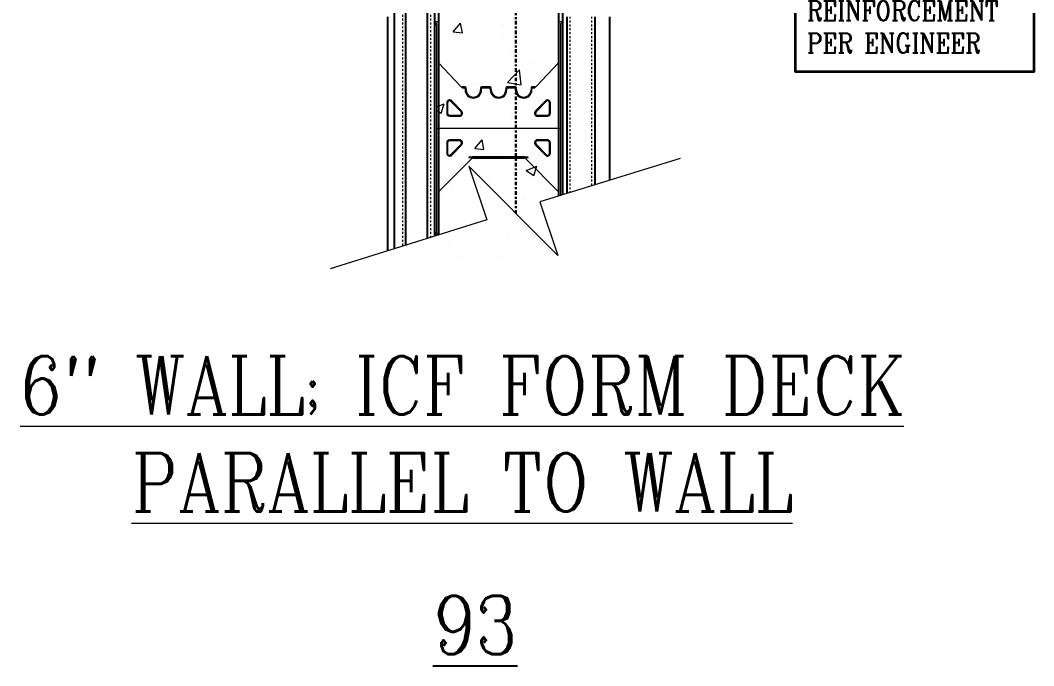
# Model space of a CAD drawing. Header units: inches. Extents: x 2.1 to 65.5, y 40.2 to 123.2.
# Drawn here: x 2.3 to 54.6, y 40.2 to 73.5 of the extents above; entities that cross this region are included whole.
import ezdxf

# ---------------------------------------------------------------- set-up
doc = ezdxf.new("R2010")
doc.units = ezdxf.units.IN
doc.header["$MEASUREMENT"] = 0
doc.linetypes.add('CENTER', pattern=[2, 1.25, -0.25, 0.25, -0.25])
doc.linetypes.add('DASHED2', pattern=[0.375, 0.25, -0.125])
doc.layers.get('Defpoints').update_dxf_attribs({"color": 252})
for name, color, linetype, lineweight in [('A2 Hatch', 8, 'Continuous', 9), ('A4 medium', 7, 'Continuous', 35), ('DETAILS', 7, 'Continuous', 13), ('DIM', 3, 'Continuous', 13), ('REBAR', 2, 'CENTER', 30)]:
    doc.layers.add(name, color=color, linetype=linetype, lineweight=lineweight)
doc.styles.add('ARCTEXT', font='arctext.shx', dxfattribs={"width": 0.85})
doc.styles.add('RomanC', font='romanc.shx', dxfattribs={"width": 0.85, "height": 5})

msp = doc.modelspace()

# ---------------------------------------------------------------- linework, layer by layer
at = {"color": 1}
for p, q in [((21.634, 74.178), (21.634, 61.71)), ((22.209, 74.178), (22.209, 61.89)), ((23.334, 74.178), (23.334, 62.242)), ((23.709, 73.928), (23.709, 62.36)), ((23.909, 74.178), (23.909, 62.422)), ((30.109, 74.178), (30.109, 64.431)), ((30.309, 73.928), (30.309, 64.493)), ((21.284, 73.678), (21.284, 61.601)), ((30.524, 73.678), (30.524, 64.559)), ((31.969, 73.678), (31.969, 65.007)), ((32.734, 73.678), (32.734, 65.244))]:
    msp.add_line(p, q, dxfattribs=at)
at = {"layer": 'A2 Hatch', "linetype": 'DASHED2', "ltscale": 0.15}
for p, q in [((22.049, 74.178), (22.049, 61.84)), ((23.494, 74.178), (23.494, 62.292)), ((30.684, 73.678), (30.684, 64.609)), ((31.809, 73.678), (31.809, 64.958))]:
    msp.add_line(p, q, dxfattribs=at)
at = {"layer": 'A2 Hatch', "ltscale": 0.15}
for p, q in [((24.669, 72.892), (25.055, 73.352)), ((25.148, 72.851), (25.055, 73.352)), ((25.068, 73.329), (25.068, 73.329)), ((27.236, 73.264), (27.236, 73.264)), ((24.669, 72.892), (25.148, 72.851)), ((27.225, 72.656), (27.225, 72.656)), ((27.625, 71.916), (27.625, 71.916)), ((28.798, 71.255), (28.798, 71.255)), ((27.467, 70.281), (28.09, 70.931)), ((28.178, 70.172), (28.09, 70.931)), ((25.769, 70.214), (25.769, 70.214)), ((27.467, 70.281), (28.178, 70.171)), ((23.946, 69.664), (23.946, 69.664)), ((23.851, 69.048), (24.213, 69.187)), ((24.051, 68.704), (24.213, 69.187)), ((27.527, 69.253), (27.527, 69.253)), ((28.217, 69.484), (28.217, 69.484)), ((23.85, 68.839), (24.051, 68.704)), ((26.693, 68.1), (26.693, 68.1)), ((27.686, 68.457), (27.686, 68.457)), ((28.696, 68.364), (28.696, 68.364)), ((25.779, 66.875), (26.165, 67.334)), ((26.258, 66.833), (26.165, 67.334)), ((25.779, 66.875), (26.258, 66.833)), ((27.43, 66.59), (27.43, 66.59)), ((28.428, 65.751), (28.988, 65.966)), ((28.826, 65.483), (28.988, 65.966)), ((26.659, 65.396), (26.659, 65.396)), ((28.428, 65.751), (28.826, 65.483)), ((29.621, 65.607), (29.621, 65.607)), ((24.589, 64.945), (24.589, 64.945)), ((26.075, 64.857), (26.075, 64.857)), ((26.591, 65.208), (26.591, 65.208)), ((24.075, 64.501), (24.075, 64.501)), ((28.346, 64.321), (28.346, 64.321)), ((27.333, 63.927), (27.333, 63.927)), ((27.517, 62.452), (27.517, 62.452)), ((24.487, 62.053), (24.487, 62.053)), ((25.068, 61.329), (25.068, 61.329)), ((27.236, 61.264), (27.236, 61.264))]:
    msp.add_line(p, q, dxfattribs=at)
at = {"layer": 'A4 medium', "ltscale": 0.15}
msp.add_lwpolyline([(42.321, 75.173), (54.616, 75.173), (54.616, 70.831), (42.321, 70.831)], close=True, dxfattribs=at)
at = {"layer": 'DETAILS', "color": 6, "lineweight": 20}
for p, q in [((23.757, 73.405), (23.843, 73.455)), ((23.802, 73.326), (23.757, 73.405)), ((23.809, 73.303), (23.809, 62.606)), ((23.809, 73.265), (23.809, 73.301)), ((23.843, 73.455), (23.902, 73.353)), ((23.909, 73.328), (23.909, 71.349)), ((30.109, 71.349), (30.109, 73.328)), ((30.116, 73.353), (30.175, 73.455)), ((30.175, 73.455), (30.261, 73.405)), ((30.209, 73.303), (30.209, 64.462)), ((30.209, 73.301), (30.209, 73.265)), ((30.261, 73.405), (30.216, 73.326)), ((23.909, 71.349), (23.909, 64.587)), ((23.937, 71.279), (25.054, 70.089)), ((28.964, 70.089), (30.081, 71.279)), ((30.109, 64.587), (30.109, 71.349)), ((25.127, 70.058), (25.134, 70.058)), ((25.284, 70.058), (25.127, 70.058)), ((25.134, 70.058), (25.134, 70.008)), ((26.584, 70.058), (26.134, 70.058)), ((27.884, 70.058), (27.434, 70.058)), ((28.891, 70.058), (28.734, 70.058)), ((28.884, 70.008), (28.884, 70.058)), ((28.884, 70.058), (28.891, 70.058)), ((25.134, 70.008), (25.234, 70.008)), ((25.284, 69.958), (25.284, 69.903)), ((25.334, 69.903), (25.334, 70.008)), ((26.084, 70.008), (26.084, 69.903)), ((26.134, 69.903), (26.134, 69.958)), ((26.184, 70.008), (26.534, 70.008)), ((26.584, 69.958), (26.584, 69.903)), ((26.634, 69.903), (26.634, 70.008)), ((27.384, 70.008), (27.384, 69.903)), ((27.434, 69.903), (27.434, 69.958)), ((27.484, 70.008), (27.834, 70.008)), ((27.884, 69.958), (27.884, 69.903)), ((27.934, 69.903), (27.934, 70.008)), ((28.684, 70.008), (28.684, 69.903)), ((28.734, 69.903), (28.734, 69.958)), ((28.784, 70.008), (28.884, 70.008)), ((24.334, 69.24), (24.334, 68.698)), ((24.384, 69.24), (24.384, 68.698)), ((25.076, 68.768), (24.556, 69.309)), ((25.112, 68.802), (24.592, 69.343)), ((29.426, 69.343), (28.906, 68.802)), ((29.462, 69.309), (28.942, 68.768)), ((29.634, 68.698), (29.634, 69.24)), ((29.684, 68.698), (29.684, 69.24)), ((24.484, 68.598), (25.003, 68.598)), ((24.484, 68.548), (25.003, 68.548)), ((29.015, 68.598), (29.534, 68.598)), ((29.015, 68.548), (29.534, 68.548)), ((23.809, 67.928), (30.209, 67.928)), ((24.334, 67.178), (24.334, 66.637)), ((24.384, 67.178), (24.384, 66.637)), ((25.003, 67.328), (24.484, 67.328)), ((25.003, 67.278), (24.484, 67.278)), ((24.556, 66.568), (25.076, 67.109)), ((24.592, 66.534), (25.112, 67.075)), ((28.906, 67.075), (29.426, 66.534)), ((28.942, 67.109), (29.462, 66.568)), ((29.534, 67.328), (29.015, 67.328)), ((29.534, 67.278), (29.015, 67.278)), ((29.634, 66.637), (29.634, 67.178)), ((29.684, 66.637), (29.684, 67.178)), ((25.639, 66.448), (25.483, 66.433)), ((25.483, 66.414), (25.639, 66.398)), ((27.009, 66.448), (25.639, 66.448)), ((25.639, 66.398), (27.009, 66.398)), ((28.379, 66.448), (27.009, 66.448)), ((27.009, 66.398), (28.379, 66.398)), ((28.535, 66.433), (28.379, 66.448)), ((28.379, 66.398), (28.535, 66.414)), ((23.938, 64.658), (25.59, 66.335)), ((25.696, 66.378), (27.009, 66.378)), ((27.009, 66.378), (28.322, 66.378)), ((28.428, 66.335), (30.08, 64.658)), ((23.909, 62.579), (23.909, 64.587)), ((30.109, 64.587), (30.109, 64.431)), ((23.802, 62.581), (23.757, 62.502)), ((23.757, 62.502), (23.843, 62.452)), ((23.809, 62.642), (23.809, 62.606)), ((23.843, 62.452), (23.902, 62.554))]:
    msp.add_line(p, q, dxfattribs=at)
for centre, radius, start, end in [((23.759, 73.301), 0.05, 0, 30), ((23.859, 73.328), 0.05, 0, 30), ((30.159, 73.328), 0.05, 150, 180), ((30.259, 73.301), 0.05, 150, 180), ((24.009, 71.349), 0.1, 180, 223.8309), ((30.009, 71.349), 0.1, 316.1691, 360), ((25.127, 70.158), 0.1, 223.8309, 270), ((25.284, 70.008), 0.05, 0, 90), ((26.134, 70.008), 0.05, 90, 180), ((26.584, 70.008), 0.05, 0, 90), ((27.434, 70.008), 0.05, 90, 180), ((27.884, 70.008), 0.05, 0, 90), ((28.734, 70.008), 0.05, 90, 180), ((28.891, 70.158), 0.1, 270, 316.1691), ((25.234, 69.958), 0.05, 360, 90), ((25.709, 69.903), 0.425, 180, 360), ((25.709, 69.903), 0.375, 180, 0), ((26.184, 69.958), 0.05, 90, 180), ((26.534, 69.958), 0.05, 360, 90), ((27.009, 69.903), 0.425, 180, 270), ((27.009, 69.903), 0.375, 180, 270), ((27.009, 69.903), 0.425, 270, 0), ((27.009, 69.903), 0.375, 270, 0), ((27.484, 69.958), 0.05, 90, 180), ((27.834, 69.958), 0.05, 0, 90), ((28.309, 69.903), 0.425, 180, 0), ((28.309, 69.903), 0.375, 180, 0), ((28.784, 69.958), 0.05, 90, 180), ((24.484, 69.24), 0.15, 43.8309, 180), ((24.484, 69.24), 0.1, 43.8309, 180), ((29.534, 69.24), 0.15, 0, 136.1691), ((29.534, 69.24), 0.1, 0, 136.1691), ((24.484, 68.698), 0.15, 180, 270), ((24.484, 68.698), 0.1, 180, 270), ((25.003, 68.698), 0.15, 270, 43.8309), ((25.003, 68.698), 0.1, 270, 43.8309), ((29.015, 68.698), 0.15, 136.1691, 270), ((29.015, 68.698), 0.1, 136.1691, 270), ((29.534, 68.698), 0.15, 270, 0), ((29.534, 68.698), 0.1, 270, 360), ((24.484, 67.178), 0.15, 90, 180), ((24.484, 67.178), 0.1, 90, 180), ((25.003, 67.178), 0.15, 316.1691, 90), ((25.003, 67.178), 0.1, 316.1691, 90), ((29.015, 67.178), 0.15, 90, 223.8309), ((29.015, 67.178), 0.1, 90, 223.8309), ((29.534, 67.178), 0.15, 360, 90), ((29.534, 67.178), 0.1, 0, 90), ((24.484, 66.637), 0.15, 180, 316.1691), ((24.484, 66.637), 0.1, 180, 316.1691), ((25.484, 66.423), 0.01, 97.4099, 262.5901), ((28.534, 66.423), 0.01, 277.4099, 82.5901), ((29.534, 66.637), 0.15, 223.8309, 360), ((29.534, 66.637), 0.1, 223.8309, 0), ((25.696, 66.228), 0.15, 90, 135), ((28.322, 66.228), 0.15, 45, 90), ((23.909, 65.842), 0.1, 180, 209.7449), ((24.009, 64.587), 0.1, 135, 180), ((30.009, 64.587), 0.1, 360, 45), ((23.759, 62.606), 0.05, 330, 360), ((23.859, 62.579), 0.05, 330, 360)]:
    msp.add_arc(centre, radius, start, end, dxfattribs=at)
at = {"layer": 'DIM'}
msp.add_lwpolyline([(36.382, 66.375), (29.131, 64.128), (30.067, 61.368), (25.47, 65.964), (26.406, 63.204), (18.317, 60.672)], dxfattribs=at)
at = {"layer": 'REBAR', "ltscale": 0.15}
msp.add_line((27.909, 108.071), (27.909, 63.525), dxfattribs=at)

# ---------------------------------------------------------------- texts
at = {"layer": 'Defpoints', "insert": (25.809, 43.817), "char_height": 3, "width": 90.08, "attachment_point": 2, "style": 'RomanC'}
msp.add_mtext('{\\L93\\P}\\P            ', dxfattribs=at)
at = {"layer": 'DIM', "color": 3, "insert": (42.919, 74.487), "char_height": 1, "width": 13.32674, "attachment_point": 1, "style": 'RomanC'}
msp.add_mtext('REINFORCEMENT PER ENGINEER', dxfattribs=at)
at = {"layer": 'DIM', "insert": (25.125, 56.17), "char_height": 3, "width": 65.42344, "attachment_point": 2, "style": 'ARCTEXT'}
msp.add_mtext('{\\Fromanc.shx|c0;\\L6" WALL; ICF FORM DECK PARALLEL TO WALL \\l\\P}\\P         ', dxfattribs=at)

doc.saveas('drawing.dxf')
